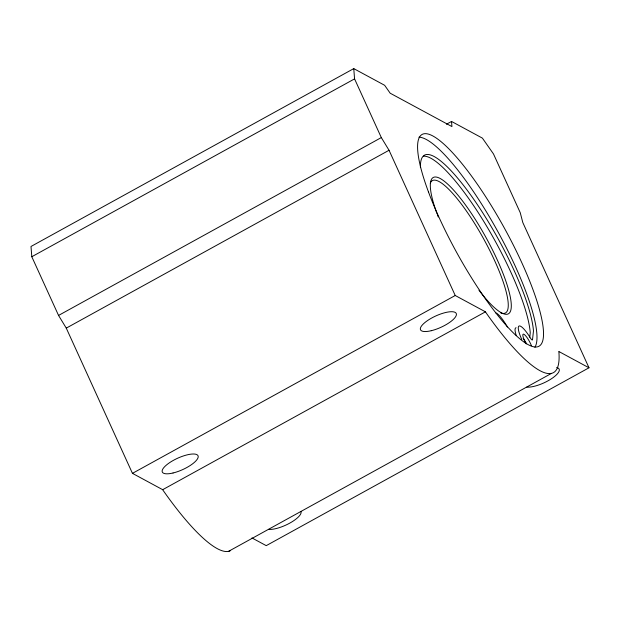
<?xml version="1.0" encoding="UTF-8"?>
<svg xmlns="http://www.w3.org/2000/svg" width="620" height="620" viewBox="0 0 620 620"><rect width="100%" height="100%" fill="white"/><g stroke="black" fill="none" stroke-linecap="round" stroke-linejoin="round"><path stroke-width="0.93" d="M529.759 337.187L530.247 332.762A108.833 24.095 61.1 0 0 485.274 223.89A108.833 24.095 61.1 0 0 423.592 156.194M446.446 124.248L451.523 121.442L451.926 126.573L390.181 93.209L384.64 85.297L353.764 68.611L31 246.473L31.798 256.734L58.551 315.433L66.27 328.12L132.455 473.354L162.68 489.692L163.386 490.769A151.164 33.465 61.1 0 0 230.16 550.847M31.798 256.734L354.57 78.88L353.764 68.611M58.551 315.433L381.315 137.578L354.57 78.88M66.27 328.12L389.042 150.265L381.315 137.578M132.455 473.354L455.227 295.5L485.452 311.829L486.157 312.914A151.164 33.465 61.1 0 0 558.914 352.238L558.775 351.463L589 367.792L266.236 545.646L251.96 537.935M162.68 489.692L485.452 311.829M228.47 551.389L551.234 373.527M451.523 121.442L482.399 138.128L493.489 153.954L520.234 212.652L522.815 222.557L589 367.792M389.042 150.265L455.227 295.5M556.636 367.513A19.623 6.223 -24.5 0 1 551.436 378.758A19.623 6.223 -24.5 0 1 526.829 387.097M300.995 511.539A19.623 6.223 -24.5 0 1 289.757 523.133A19.623 6.223 -24.5 0 1 268.615 529.379M436.961 213.52A77.849 17.236 61.1 0 1 453.042 189.488A77.849 17.236 61.1 0 1 509.136 291.919A77.849 17.236 61.1 0 1 478.973 290.253M438.262 216.992A77.849 17.236 61.1 0 1 437.302 214.45M430.28 183.303A75.578 16.732 61.1 0 1 484.483 240.389A75.578 16.732 61.1 0 1 500.728 312.922M418.957 137.191A120.931 26.768 61.1 0 1 497.341 230.687A120.931 26.768 61.1 0 1 534.905 347.316M495.822 312.929A19.251 4.263 61.1 0 1 507.424 327.05M420.438 167.656A108.833 24.095 61.1 0 1 474.176 199.919A108.833 24.095 61.1 0 1 533.479 330.979L532.495 339.83A3.705 0.822 61.1 0 1 530.224 337.753A19.251 4.263 61.1 0 0 519.289 325.95A19.251 4.263 61.1 0 0 521.738 339.373M526.24 343.906A9.067 2.007 61.1 0 1 523.706 334.172A9.067 2.007 61.1 0 1 531.433 345.751M523.148 338.435A9.067 2.007 61.1 0 1 526.365 343.472M516.189 335.312A19.251 4.263 61.1 0 1 516.065 327.724M428.436 191.844A120.931 26.768 61.1 0 0 537.091 346.89A120.931 26.768 61.1 0 0 475.982 182.272A120.931 26.768 61.1 0 0 428.436 191.844M173.042 472.99A19.623 6.223 -24.5 0 0 198.09 455.925A19.623 6.223 -24.5 0 0 169.384 462.814A19.623 6.223 -24.5 0 0 173.042 472.99M431.257 330.708A19.623 6.223 -24.5 0 0 456.305 313.635A19.623 6.223 -24.5 0 0 427.591 320.532A19.623 6.223 -24.5 0 0 431.257 330.708"/></g></svg>
